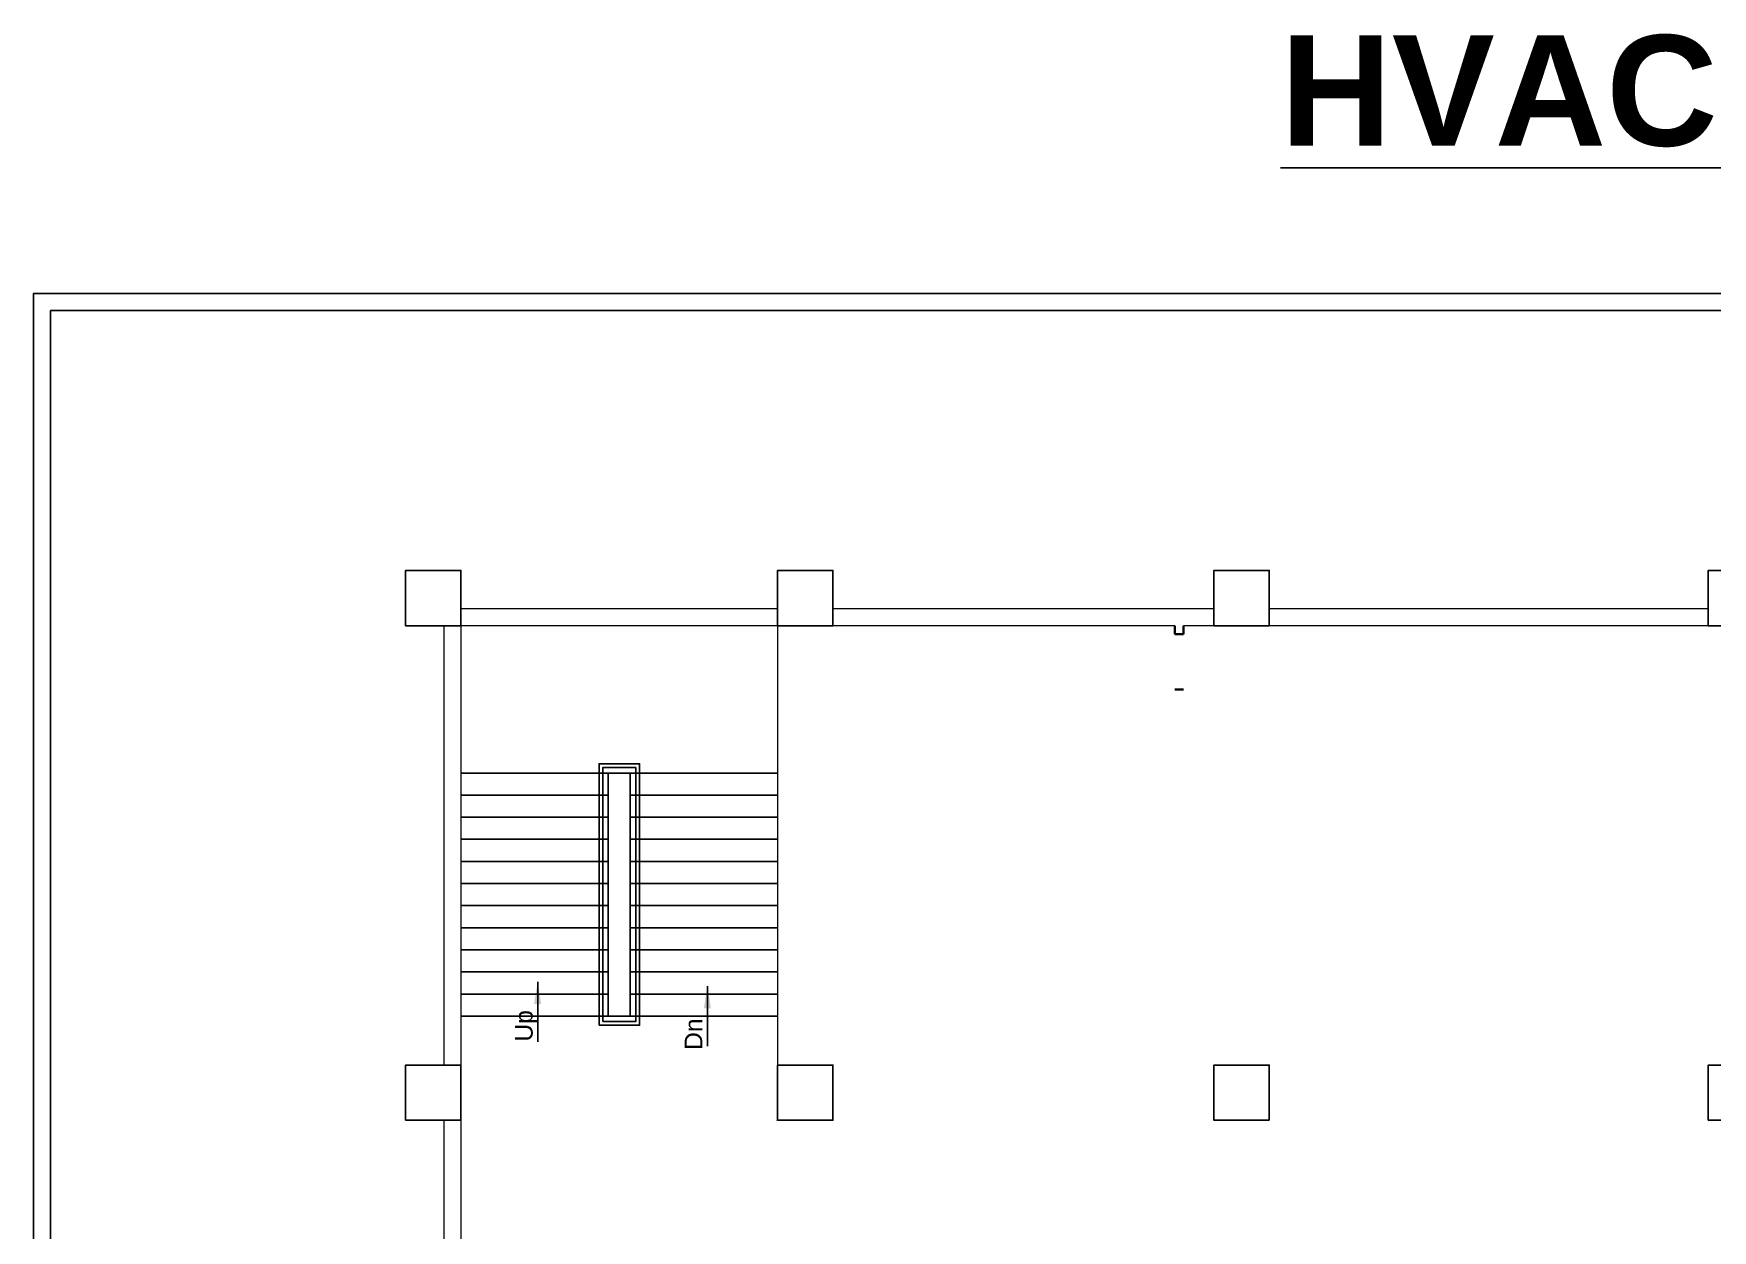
# Model space of a CAD drawing. Extents: x 3505867 to 3988380, y -625948 to -590408.
# Drawn here: x 3893965 to 3916760, y -606656 to -590408 of the extents above; entities that cross this region are included whole.
import ezdxf
from ezdxf.enums import TextEntityAlignment as Align

# ---------------------------------------------------------------- set-up
doc = ezdxf.new("R2010")
doc.units = 0
doc.header["$LTSCALE"] = 6
doc.header["$MEASUREMENT"] = 0
doc.layers.get('0').update_dxf_attribs({"linetype": 'CONTINUOUS'})
for name, color, linetype in [('BLOCK HACTH', 10, 'CONTINUOUS'), ('COL', 5, 'CONTINUOUS'), ('Railing', 21, 'CONTINUOUS'), ('Staircase', 7, 'CONTINUOUS'), ('TITLE', 7, 'CONTINUOUS')]:
    doc.layers.add(name, color=color, linetype=linetype)
doc.layers.add('WALL', color=10, linetype='CONTINUOUS', lineweight=35)
doc.styles.add('ARI', font='')
doc.styles.add('ARIAL', font='')
doc.styles.get('ARI').set_extended_font_data('Arial')
doc.styles.get('ARIAL').set_extended_font_data('Arial')
doc.dimstyles.new('int. dim', dxfattribs={"dimtxt": 900, "dimasz": 450, "dimexe": 150, "dimexo": 150, "dimgap": 150, "dimtad": 0, "dimdec": 0, "dimzin": 12, "dimdsep": 46, "dimtxsty": 'ARI', "dimblk": 'ARCHTICK', "dimcen": 1.5, "dimdle": 150, "dimclrd": 256, "dimclre": 256, "dimclrt": 7, "dimazin": 0, "dimtfac": 1, "dimtdec": 0, "dimtix": 1, "dimtmove": 2, "dimatfit": 3, "dimfxl": 1, "dimtolj": 1, "dimtzin": 0, "dimlwd": -1, "dimlwe": -1, "dimarcsym": 0})

# ---------------------------------------------------------------- blocks, each defined once
blk = doc.blocks.new('_ArchTick')
at = {"color": 0, "linetype": 'ByBlock', "const_width": 0.15}
blk.add_lwpolyline([(-0.5, -0.5), (0.5, 0.5)], dxfattribs=at)

msp = doc.modelspace()

# ---------------------------------------------------------------- linework, layer by layer
for points in [[(3939046.7, -593936.6), (3939046.7, -625948), (3893965.5, -625948), (3893965.5, -593936.6)], [(3938814.9, -594168.4), (3938814.9, -625716.2), (3894197.3, -625716.2), (3894197.3, -594168.4)]]:
    msp.add_lwpolyline(points, close=True)
at = {"layer": 'BLOCK HACTH', "color": 8, "elevation": 0}
msp.add_lwpolyline([(3901767.5, -603746.8), (3902067.5, -603746.8), (3902067.5, -600446.8), (3901767.5, -600446.8)], close=True, dxfattribs=at)
at = {"layer": 'COL', "elevation": 0}
for points in [[(3899767.5, -598446.8), (3899017.5, -598446.8), (3899017.5, -597696.8), (3899767.5, -597696.8)], [(3904067.5, -598446.8), (3904817.5, -598446.8), (3904817.5, -597696.8), (3904067.5, -597696.8)], [(3909992.5, -598446.8), (3910742.5, -598446.8), (3910742.5, -597696.8), (3909992.5, -597696.8)], [(3916702.5, -598446.8), (3917452.5, -598446.8), (3917452.5, -597696.8), (3916702.5, -597696.8)], [(3899017.5, -605161.8), (3899767.5, -605161.8), (3899767.5, -604411.8), (3899017.5, -604411.8)], [(3904067.5, -605161.8), (3904817.5, -605161.8), (3904817.5, -604411.8), (3904067.5, -604411.8)], [(3910742.5, -605161.8), (3910742.5, -604411.8), (3909992.5, -604411.8), (3909992.5, -605161.8)], [(3916702.5, -605161.8), (3916702.5, -604411.8), (3917452.5, -604411.8), (3917452.5, -605161.8)]]:
    msp.add_lwpolyline(points, close=True, dxfattribs=at)
at = {"layer": 'Railing', "color": 8, "elevation": 0}
for points in [[(3901642.5, -603871.8), (3902192.5, -603871.8), (3902192.5, -600321.8), (3901642.5, -600321.8)], [(3901692.5, -603821.8), (3902142.5, -603821.8), (3902142.5, -600371.8), (3901692.5, -600371.8)]]:
    msp.add_lwpolyline(points, close=True, dxfattribs=at)
at = {"layer": 'Staircase', "color": 8, "linetype": 'Continuous'}
for p, q in [((3901767.5, -600446.8, 0), (3899767.5, -600446.8, 0)), ((3902067.5, -600446.8, 0), (3904067.5, -600446.8, 0)), ((3901767.5, -600746.8, 0), (3899767.5, -600746.8, 0)), ((3902067.5, -600746.8, 0), (3904067.5, -600746.8, 0)), ((3901767.5, -601046.8, 0), (3899767.5, -601046.8, 0)), ((3902067.5, -601046.8, 0), (3904067.5, -601046.8, 0)), ((3901767.5, -601346.8, 0), (3899767.5, -601346.8, 0)), ((3902067.5, -601346.8, 0), (3904067.5, -601346.8, 0)), ((3901767.5, -601646.8, 0), (3899767.5, -601646.8, 0)), ((3902067.5, -601646.8, 0), (3904067.5, -601646.8, 0)), ((3901767.5, -601946.8, 0), (3899767.5, -601946.8, 0)), ((3902067.5, -601946.8, 0), (3904067.5, -601946.8, 0)), ((3901767.5, -602246.8, 0), (3899767.5, -602246.8, 0)), ((3902067.5, -602246.8, 0), (3904067.5, -602246.8, 0)), ((3901767.5, -602546.8, 0), (3899767.5, -602546.8, 0)), ((3902067.5, -602546.8, 0), (3904067.5, -602546.8, 0)), ((3901767.5, -602846.8, 0), (3899767.5, -602846.8, 0)), ((3902067.5, -602846.8, 0), (3904067.5, -602846.8, 0)), ((3901767.5, -603146.8, 0), (3899767.5, -603146.8, 0)), ((3902067.5, -603146.8, 0), (3904067.5, -603146.8, 0)), ((3901767.5, -603446.8, 0), (3899767.5, -603446.8, 0)), ((3902067.5, -603446.8, 0), (3904067.5, -603446.8, 0)), ((3901767.5, -603746.8, 0), (3899767.5, -603746.8, 0)), ((3902067.5, -603746.8, 0), (3904067.5, -603746.8, 0))]:
    msp.add_line(p, q, dxfattribs=at)
at = {"layer": 'WALL', "color": 8, "lineweight": 0}
for p, q in [((3904067.5, -598216.8, 0), (3899767.5, -598216.8, 0)), ((3909992.5, -598216.8, 0), (3904817.5, -598216.8, 0)), ((3916702.5, -598216.8, 0), (3910742.5, -598216.8, 0)), ((3899537.5, -598446.8, 0), (3899537.5, -604411.8, 0)), ((3899767.5, -598446.8, 0), (3899767.5, -604411.8, 0)), ((3904067.5, -598446.8, 0), (3899767.5, -598446.8, 0)), ((3904067.5, -598446.8, 0), (3904067.5, -604411.8, 0)), ((3906477.5, -598446.8, 0), (3904297.5, -598446.8, 0)), ((3909462.5, -598446.8, 0), (3904817.5, -598446.8, 0)), ((3909462.5, -598446.8, 0), (3907412.5, -598446.8, 0)), ((3916702.5, -598446.8, 0), (3909577.5, -598446.8, 0)), ((3914640, -598446.8, 0), (3912057.5, -598446.8, 0)), ((3916702.5, -598446.8, 0), (3914755, -598446.8, 0)), ((3899537.5, -605161.8, 0), (3899537.5, -608161.8, 0)), ((3899767.5, -605161.8, 0), (3899767.5, -608161.8, 0)), ((3904182.5, -605161.8, 0), (3904412.5, -605161.8, 0))]:
    msp.add_line(p, q, dxfattribs=at)
at = {"layer": 'WALL', "color": 8, "linetype": 'ByBlock'}
for p, q in [((3909462.5, -598561.8, 0), (3909462.5, -598446.8, 0)), ((3909577.5, -598561.8, 0), (3909462.5, -598561.8, 0)), ((3909577.5, -598561.8, 0), (3909577.5, -598446.8, 0)), ((3909577.5, -599311.8, 0), (3909462.5, -599311.8, 0)), ((3904067.5, -605162.8, 0), (3904067.5, -605161.8, 0))]:
    msp.add_line(p, q, dxfattribs=at)

# ---------------------------------------------------------------- texts
at = {"layer": 'Staircase', "color": 8, "style": 'ARIAL'}
for s, p in [('Up', (3900741.8, -603879.7, 0)), ('Dn', (3903045.5, -603992.2, 0))]:
    msp.add_text(s, height=240, rotation=90, dxfattribs=at).set_placement(p, align=Align.CENTER)
at = {"layer": 'TITLE', "color": 6, "insert": (3918459.9, -590430.4), "char_height": 1500, "width": 36564.74, "attachment_point": 2, "style": 'ARIAL'}
msp.add_mtext('{\\L\\fArial|b1|i0|c0|p34;HVAC LAYOUT}', dxfattribs=at)

# ---------------------------------------------------------------- leaders
at = {"layer": 'Staircase', "color": 8}
for points in [[(3900810.1, -603281.1, -101230.8), (3900810.1, -604096.5, -101230.8)], [(3903113.8, -603339.9, -101230.8), (3903113.8, -604155.3, -101230.8)]]:
    msp.add_leader(points, dimstyle='int. dim', override={"dimasz": 300, "dimgap": 70, "dimtad": 0}, dxfattribs=at)

doc.saveas('drawing.dxf')
